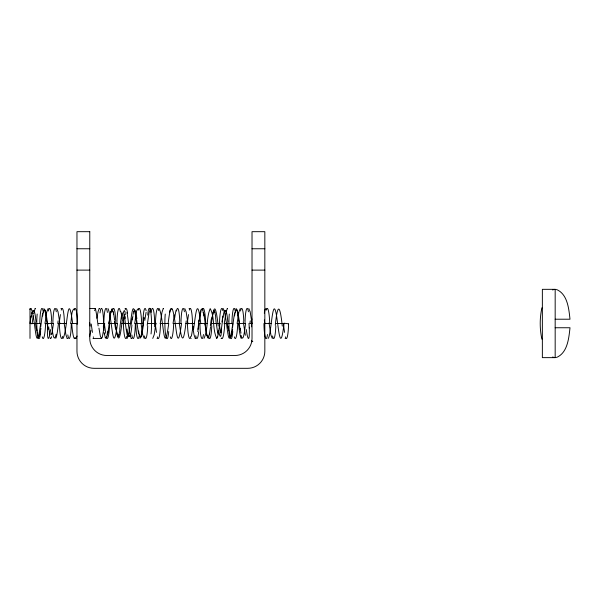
<?xml version="1.0" encoding="UTF-8"?>
<svg xmlns="http://www.w3.org/2000/svg" width="600" height="600" viewBox="0 0 600 600"><rect width="100%" height="100%" fill="white"/><g stroke="black" fill="none" stroke-linecap="round" stroke-linejoin="round"><path stroke-width="0.9" d="M108.885 323.235L110.767 311.798M131.31 324.308L132.188 318.015M155.977 323.197L154.222 334.605L152.767 338.423M160.208 323.775L161.955 312.36L163.208 308.64M198.885 321.945L198.233 326.678M220.02 323.197L217.522 337.455M224.25 323.775L226.005 312.36L227.257 308.64M58.133 320.85L57.773 323.483L66.27 323.483M120.06 325.8L121.47 315.998M122.183 320.85C119.835 341.663 117.825 345.337 115.177 321.728M147.195 325.237L149.07 312.735L150.578 308.543M186.225 320.85C183.84 341.745 181.89 345.33 179.22 321.728M198.855 322.14L199.095 320.423M210.36 325.778L211.252 319.343M211.245 325.237C213.817 302.52 215.722 304.163 218.25 326.115M221.985 321.855L222.855 316.013M250.267 320.85L249.907 323.483L252.562 323.483M275.288 325.237C277.545 303.248 279.93 303.892 282.293 326.115M198.983 321.24C200.197 317.835 199.125 310.365 202.237 308.775M143.873 318.465L141.465 334.358L139.965 338.423M96.922 318.315L98.1 311.49L99.165 308.64M193.575 329.108C195.57 316.005 197.265 293.647 200.767 323.483M33.24 315.892L32.152 323.483L34.282 323.483M90.93 330.27L89.677 336.697M31.072 316.087L30 323.483L32.115 323.775M174.285 314.993L173.055 323.483L181.553 323.483C176.61 360.495 176.438 317.002 171.99 308.543M33.615 313.665L35.115 308.64M51.9 333.847L53.46 323.483L44.963 323.483L46.748 312L48.127 308.543M264.278 313.125C264.795 312.157 264.608 308.175 266.28 308.775M56.13 334.252C53.25 347.145 51.69 322.965 51.127 321.728M541.898 307.793C539.67 318.09 539.67 328.875 541.898 339.173M77.047 336.053L75.922 338.423M112.17 308.543L110.797 312L109.012 323.483L117.51 323.483C112.59 360.368 112.373 317.085 107.94 308.543M240.263 308.543L238.89 312L237.097 323.483L245.603 323.483C245.108 325.395 243.54 345.315 241.08 335.407M204.007 338.423C208.2 329.295 206.212 317.895 210.195 308.595C214.928 317.025 212.317 329.543 216.78 338.43M268.058 338.423C271.087 337.478 272.4 295.627 276.06 313.125C278.355 324.112 280.11 357.562 284.07 323.197L288.3 323.775M552.457 289.897L555.173 289.327L555.173 357.638L542.362 357.638L542.362 289.327L555.173 289.327M93.157 338.407A15.225 2.055 -89.9 0 1 93 338.423L101.498 338.43L102.315 337.245L104.7 323.483L98.325 323.483M556.395 357.525C567.57 352.935 568.845 338.243 570 327.75L555.173 327.75M101.498 338.43L100.312 335.97L98.94 328.125M76.965 248.76L89.775 248.76M252.022 248.76L264.832 248.76M76.965 270.112L89.775 270.112M252.022 270.112L264.832 270.112M89.992 308.543L95.093 308.543A15.225 2.055 -89.9 0 0 94.935 308.558M555.173 319.215L569.985 319.215C568.86 308.722 567.562 294.03 556.395 289.44M35.34 323.483L40.657 323.483C35.625 360.623 35.685 317.235 31.05 308.543A15.225 2.055 -89.9 0 0 30.885 308.558M121.815 323.483L130.32 323.483M143.13 323.483L134.625 323.483C135.922 319.192 134.85 311.16 138.188 308.775M147.435 323.483L155.94 323.483M160.245 323.483L168.743 323.483C163.68 360.525 163.77 317.168 159.135 308.543A15.225 2.055 -89.9 0 0 158.977 308.558M185.865 323.483L194.362 323.483M198.675 323.483L207.173 323.483M211.485 323.483L219.983 323.483M224.288 323.483L232.792 323.483C227.73 360.6 227.79 316.995 223.185 308.543A15.225 2.055 -89.9 0 0 223.02 308.558M264.315 323.483L271.215 323.483M275.528 323.483L284.025 323.483M248.805 308.543L250.17 311.767L252.045 323.775M184.755 308.543L186.12 311.767L187.995 323.775M56.662 308.543L58.035 311.767L59.91 323.775M555.173 357.638L552.457 357.067M236.032 308.543L237.413 312L239.197 323.483M272.288 338.423L270.907 334.965L269.04 322.897M208.237 338.423L206.865 334.965L205.08 323.483M144.195 338.423L142.815 334.965L141.03 323.483M43.898 308.543L45.398 312.608L47.843 328.433M195.233 338.325L193.98 334.605L192.233 323.197M131.183 338.325L129.938 334.605L128.183 323.197M67.14 338.325L65.887 334.605L64.14 323.197M74.145 308.775C70.875 310.913 71.873 319.312 70.582 323.483L76.957 323.483L77.108 324.368M206.737 335.048L204.877 323.737M245.362 335.295L243.263 321.728M217.68 332.745L215.955 321.202M122.955 316.695L123.953 323.775M36.277 328.897L35.4 322.642M239.917 328.56L239.175 323.228M227.993 328.26L227.22 322.673M115.328 327.645L114.427 321.15M264.33 319.95L264.817 323.483M90.157 326.115L89.715 322.897M136.725 323.483C131.692 286.23 131.692 330.097 127.118 338.43A15.225 2.055 89.9 0 1 126.953 338.407M72.675 323.483C67.65 286.29 67.635 330.12 63.068 338.43A15.225 2.055 89.9 0 1 62.91 338.407M30 308.543L30 338.43M252.81 341.737A18.795 4.38 72.8 0 1 251.542 340.545M249.368 327.24A18.795 0.915 -87 0 1 249.322 327.975M31.11 317.265A13.2 1.028 -83.6 0 1 31.575 314.535M31.62 313.718A12.96 1.395 -85.3 0 1 31.928 312.397M31.98 313.343A13.117 1.583 -86.5 0 1 32.79 310.882A13.163 1.778 89.8 0 1 33.705 311.31M33.532 310.612A13.207 1.56 86.2 0 1 35.992 321.892M37.027 331.163A13.357 0.728 82.9 0 1 36.405 327.067M37.898 335.468A13.433 1.432 85.2 0 1 37.2 332.46M37.957 335.475A13.523 1.8 88.6 0 0 38.947 336.615A13.605 1.748 -87.6 0 0 39.765 334.418M40.912 328.252A13.703 1.282 -84.4 0 1 39.6 335.347M40.703 326.947A13.852 0.503 -82.5 0 1 42.66 313.155M42.608 316.072A14.04 1.237 -84.1 0 1 43.297 312.36M43.395 311.978A14.152 1.785 -87.2 0 1 44.28 309.697A14.265 1.912 89.1 0 1 45.255 310.627M45.165 310.327A14.408 1.597 85.5 0 1 46.267 315.03M45.938 313.103A14.527 0.885 83.1 0 1 47.415 322.86M48.068 329.595A14.527 0.645 82.6 0 1 47.843 328.065M49.95 334.875A14.872 0.99 83.2 0 1 48.645 326.767M50.79 338.153A15.165 2.047 89.4 0 1 50.168 337.965M51.615 336.683A15.158 1.995 -88.2 0 1 50.767 338.257M50.58 329.58A15.225 1.695 -85.6 0 1 48.03 338.108A15.225 1.695 -85.6 0 1 47.805 323.415M51.892 333.12A15.225 1.44 -84.4 0 1 51.578 334.74M35.115 308.73A15.225 2.047 -89.2 0 1 35.355 308.55M40.635 331.515A15.225 2.055 89.7 0 1 37.733 335.925A15.225 2.055 89.7 0 1 37.17 314.062M45.593 323.558A15.225 2.002 -88.2 0 1 42.255 336.847M39.803 323.385A15.225 2.055 -89.6 0 1 41.152 309.623A15.225 2.055 -89.6 0 1 43.335 312.45M29.97 309.517A15.225 2.04 -89 0 1 30.885 308.587M48.405 310.987A15.225 2.055 89.6 0 1 51.637 321.067M58.432 323.572A15.225 1.395 -84.3 0 1 55.793 338.332M59.22 322.942A15.225 0.48 -82.4 0 1 60.427 314.58M60.975 308.543A15.225 2.055 89.9 0 1 61.133 308.558M61.26 310.103A15.225 2.047 89.2 0 1 64.418 323.115M67.38 338.415A15.225 2.047 89.2 0 1 67.14 338.235M71.273 323.558A15.225 2.055 -89.7 0 1 69.975 337.207A15.225 2.055 -89.7 0 1 67.808 334.89M62.707 336.322A15.225 2.04 88.9 0 1 59.385 323.933M52.89 323.423A15.225 2.055 -89.7 0 1 54.15 309.877A15.225 2.055 -89.7 0 1 56.295 311.767M74.28 310.125A15.225 2.002 88.2 0 1 77.617 323.407M75.863 338.032A15.225 2.055 89.7 0 1 74.88 337.965M75.03 337.853A15.225 1.778 86.1 0 1 71.738 323.603M92.453 332.385A15.225 0.48 82.4 0 1 91.245 324.022M93.45 337.462A15.225 2.047 -89.2 0 1 93.285 336.87M103.852 323.385A15.225 2.055 -89.6 0 1 105.203 309.623A15.225 2.055 -89.6 0 1 107.385 312.45M95.205 309.322A15.225 0.562 82.5 0 1 98.13 325.935M94.582 310.005A15.225 2.04 -88.9 0 1 94.725 310.642M99.165 308.745A15.225 2.047 -89.1 0 1 99.39 308.565M100.012 312.923A15.225 2.055 89.8 0 1 102.54 310.59A15.225 2.055 89.8 0 1 103.477 328.29M105.773 333.322A15.225 0.652 82.6 0 1 104.475 324.532M103.942 330.697A15.232 0.75 82.8 0 1 103.328 326.498M116.933 323.423A15.225 2.055 -89.7 0 1 118.192 309.877A15.225 2.055 -89.7 0 1 120.345 311.767M109.65 323.558A15.225 2.018 -88.4 0 1 106.32 336.697M112.448 310.987A15.225 2.055 89.6 0 1 115.688 321.067M126.75 336.322A15.225 2.04 88.9 0 1 123.427 323.933M120.938 311.805A15.225 0.968 83.1 0 1 122.325 320.415M123.27 322.942A15.225 0.48 -82.4 0 1 124.477 314.58M125.017 308.543A15.225 2.055 89.9 0 1 125.183 308.558M125.257 309.63A15.225 2.047 89.2 0 1 127.56 313.17M126.922 312.382A15.225 0.9 83 0 1 128.512 322.957M131.422 338.415A15.225 2.047 89.2 0 1 131.183 338.235M135.315 323.558A15.225 2.055 -89.7 0 1 134.025 337.207A15.225 2.055 -89.7 0 1 131.858 334.89M142.965 323.468A15.225 2.055 -89.9 0 1 144.06 310.32A15.225 2.055 -89.9 0 1 146.137 310.778M139.41 334.515A15.225 2.055 89.6 0 1 137.22 337.343A15.225 2.055 89.6 0 1 135.87 323.58M138.322 310.125A15.225 2.002 88.2 0 1 141.66 323.407M147.705 325.897A15.225 2.055 -89.6 0 1 144.472 335.978M147.72 315.112A15.225 2.055 89.7 0 1 150.697 311.572A15.225 2.055 89.7 0 1 151.042 333.975M144.825 320.452A15.082 1.005 -83.2 0 1 146.108 312.337M151.132 312.397A15.225 2.055 89.7 0 1 153.532 310.388A15.225 2.055 89.7 0 1 154.605 326.737M156.495 332.385A15.225 0.48 82.4 0 1 155.295 324.022M157.208 338.407A15.225 2.055 -89.9 0 1 157.042 338.423M160.485 323.85A15.225 2.047 -89.2 0 1 157.328 336.87M168.157 323.407A15.225 1.125 -83.5 0 1 170.43 309.585M155.453 323.032A15.225 2.04 -88.9 0 1 158.775 310.642M163.208 308.73A15.225 2.047 -89.2 0 1 163.447 308.55M168.727 331.515A15.225 2.055 89.7 0 1 165.825 335.925A15.225 2.055 89.7 0 1 165.262 314.062M173.685 323.558A15.225 2.002 -88.2 0 1 170.347 336.847M174.637 318.24A15.225 1.26 -83.8 0 1 176.108 310.215M176.498 310.987A15.225 2.055 89.6 0 1 179.73 321.067M180.975 323.423A15.225 2.055 -89.7 0 1 182.235 309.877A15.225 2.055 -89.7 0 1 184.387 311.767M169.725 312.218A15.225 2.055 -89.6 0 1 171.877 309.668M187.312 322.942A15.225 0.48 -82.4 0 1 188.52 314.58M189.067 308.543A15.225 2.055 89.9 0 1 189.225 308.558M189.352 310.103A15.225 2.047 89.2 0 1 192.51 323.115M195.472 338.415A15.225 2.047 89.2 0 1 195.233 338.235M198.63 331.92A15.225 2.055 -89.7 0 1 195.735 335.775M198.938 323.52A15.225 0.667 -82.6 0 1 197.79 331.612M198.255 327.21A15.09 0.615 -82.6 0 1 197.955 329.317M192.96 326.355A15.225 0.9 -83 0 1 191.355 336.12M191.16 338.423A15.225 2.055 89.9 0 1 191.002 338.407M190.792 336.322A15.225 2.04 88.9 0 1 187.47 323.933M203.452 334.515A15.225 2.055 89.6 0 1 201.27 337.343A15.225 2.055 89.6 0 1 199.92 323.58M202.373 310.125A15.225 2.002 88.2 0 1 205.71 323.407M211.755 325.897A15.225 2.055 -89.6 0 1 208.515 335.978M217.522 337.327A15.225 1.927 -87.3 0 1 217.395 337.642M217.38 337.013A15.225 1.98 -87.9 0 1 216.78 338.265M220.545 332.385A15.225 0.48 82.4 0 1 219.337 324.022M221.093 338.423A15.225 2.055 -89.9 0 0 221.25 338.407A15.225 2.047 -89.2 0 0 221.67 338.108M224.73 323.925A15.225 1.927 -87.3 0 1 221.715 338.145M231.938 323.385A15.225 2.055 -89.6 0 1 233.288 309.623A15.225 2.055 -89.6 0 1 235.478 312.45M219.495 323.032A15.225 2.04 -88.9 0 1 222.817 310.642M227.257 308.73A15.225 2.047 -89.2 0 1 227.49 308.55M232.77 331.515A15.225 2.055 89.7 0 1 229.868 335.925A15.225 2.055 89.7 0 1 229.305 314.062M237.728 323.558A15.225 2.002 -88.2 0 1 234.39 336.847M241.298 338.475A15.225 1.537 84.8 0 1 238.545 323.565M240.54 310.987A15.225 2.055 89.6 0 1 243.772 321.067M248.978 323.407A15.225 1.65 85.4 0 1 248.843 338.115A15.225 1.65 85.4 0 1 246.292 329.52M251.362 322.942A15.225 0.48 -82.4 0 1 251.933 318.847M251.625 326.827A15.225 2.04 88.9 0 1 251.52 323.933M245.025 323.423A15.225 2.055 -89.7 0 1 246.285 309.877A15.225 2.055 -89.7 0 1 248.438 311.767M266.407 310.087A15.225 2.002 88.2 0 1 269.707 322.515M275.798 325.897A15.225 2.055 -89.6 0 1 272.565 335.978M267.495 334.515A15.225 2.055 89.6 0 1 265.312 337.343A15.225 2.055 89.6 0 1 263.962 323.58M284.587 332.385A15.225 0.48 82.4 0 1 283.38 324.022M285.293 338.407A15.225 2.055 -89.9 0 1 285.135 338.423M288.577 323.85A15.225 2.047 -89.2 0 1 285.42 336.87M199.118 320.663A14.85 0.585 -82.6 0 1 199.455 318.293M199.53 319.147A15.075 0.825 -82.9 0 1 200.017 315.915M200.175 315.683A14.857 1.425 -84.5 0 1 201.015 311.355M201.067 310.14A14.58 1.89 -87.7 0 1 201.428 309.382M201.435 309.705A14.797 1.972 -88.6 0 1 202.035 309.09A14.58 1.935 88.5 0 1 203.04 310.62M202.987 311.535A14.31 1.492 85 0 1 203.355 313.237M203.31 312.127A14.52 1.357 84.4 0 1 204 315.915M203.632 313.02A14.325 0.742 82.8 0 1 205.26 324.105M207.083 336.007A13.815 1.65 86.3 0 1 206.737 334.837M207.645 336.825A14.025 1.77 87.2 0 1 207.09 335.483M208.59 336.615A13.845 1.875 -90 0 1 207.667 336.697M209.565 333.345A13.747 1.688 -86.7 0 1 208.53 336.847M210.555 326.745A13.643 1.028 -83.5 0 1 209.325 334.312M211.403 321.053A13.462 0.593 -82.6 0 1 211.98 317.108M212.362 316.942A13.35 1.328 -84.7 0 1 213.907 310.597M213.877 310.425A13.268 1.748 88.2 0 1 214.83 312.368M214.688 311.798A13.2 1.335 84.8 0 1 215.782 317.452M215.61 318.045A13.043 0.615 82.7 0 1 216 320.752M218.197 334.08A13.192 1.29 84.6 0 1 217.71 331.68M221.392 328.905A13.072 1.59 86.6 0 1 218.737 330.638M222.548 320.108A13.117 0.645 -82.7 0 1 220.74 332.888M222.945 317.873A13.178 1.028 -83.6 0 1 223.642 313.815M223.763 313.252A13.215 1.597 -86.5 0 1 224.58 310.778A13.275 1.792 89.8 0 1 225.502 311.205M225.322 310.493A13.365 1.575 86.2 0 1 227.82 321.915M228.862 331.32A13.575 0.742 82.9 0 1 228.165 326.64M229.042 332.632A13.658 1.455 85.2 0 0 229.755 335.685A13.763 1.838 88.7 0 0 230.82 336.855A13.867 1.785 -87.6 0 0 231.653 334.62M232.657 329.123A13.995 1.305 -84.4 0 1 231.51 335.265M232.53 327.668A14.16 0.517 -82.5 0 1 234.615 312.907M234.562 315.885A14.355 1.268 -84.1 0 1 235.26 312.09M235.365 311.7A14.49 1.83 -87.2 0 1 236.265 309.368A14.61 1.958 89.1 0 1 237.27 310.312M237.202 310.41A14.828 1.643 85.5 0 1 238.005 313.793M237.952 314.58A14.61 1.193 83.8 0 1 238.208 316.095M237.968 312.847A14.888 0.907 83.1 0 1 239.483 322.845M240.15 329.745A14.888 0.66 82.6 0 1 239.925 328.178M240.96 333.157A15.217 1.013 83.2 0 1 240.263 328.725M104.4 334.335A14.925 1.343 84.2 0 1 104.047 332.49M105.007 336.308A15.098 1.605 85.2 0 1 104.43 333.825M105.39 337.763A14.753 1.912 87.7 0 1 105.03 336.99M106.005 338.055A14.977 1.995 88.6 0 1 105.398 337.433M106.373 337.455A14.617 1.942 -88.5 0 1 106.005 337.987M107.002 336.195A14.82 1.905 -87.6 0 1 106.365 337.815M107.34 333.862A14.482 1.515 -85 0 1 106.972 335.587M108 331.155A14.7 1.373 -84.4 0 1 107.302 334.98M109.267 322.86A14.497 0.75 -82.8 0 1 107.625 334.08M110.812 313.103A14.115 1.688 -86.3 0 1 111.675 310.192M111.705 310.125A13.995 1.89 90 0 1 112.642 310.207M112.605 310.65A13.763 1.688 86.7 0 1 112.965 311.812M112.935 311.25A13.95 1.545 85.5 0 1 113.565 314.048M113.385 312.532A13.77 1.035 83.5 0 1 114.623 320.175M116.055 329.895A13.575 0.6 82.6 0 1 115.477 325.92M118.005 336.457A13.447 1.335 84.7 0 1 116.445 330.067M118.927 334.673A13.342 1.755 -88.2 0 1 117.975 336.63M119.887 329.565A13.275 1.343 -84.8 0 1 118.785 335.25M120.105 326.25A13.102 0.615 -82.7 0 1 119.715 328.965M121.477 316.59A13.013 1.035 -83.7 0 1 121.778 314.843M121.815 315.278A13.223 1.29 -84.6 0 1 122.31 312.877M122.775 316.028A13.095 1.59 -86.6 0 1 125.302 314.73M124.905 316.058A12.953 0.915 83.4 0 1 125.265 318.345M127.65 336.457A13.095 0.637 82.7 0 1 126 327.923A13.095 0.637 82.7 0 1 124.41 314.138M127.748 333.105A13.133 1.02 83.6 0 1 127.058 329.055M128.685 336.127A13.155 1.59 86.5 0 1 127.868 333.66M129.6 335.7A13.207 1.785 -89.8 0 1 128.7 336.157M131.903 325.065A13.283 1.567 -86.2 0 1 129.428 336.405M132.315 319.86A13.455 0.735 -82.9 0 1 132.938 315.728M133.118 314.423A13.545 1.44 -85.2 0 1 133.822 311.392M133.882 311.385A13.635 1.815 -88.6 0 1 134.88 310.237M134.843 310.222A13.732 1.763 87.6 0 1 135.705 312.457M135.532 311.513A13.837 1.29 84.4 0 1 136.86 318.683M138.63 333.93A14.003 0.51 82.5 0 1 136.65 319.995M139.275 334.74A14.197 1.252 84.1 0 1 138.578 330.99M139.373 335.123A14.317 1.808 87.2 0 0 140.265 337.433A14.438 1.935 -89.1 0 0 141.255 336.495M141.983 333.053A14.648 1.62 -85.5 0 1 141.188 336.405M142.185 330.788A14.43 1.177 -83.8 0 1 141.93 332.28M143.438 324.112A14.707 0.9 -83.1 0 1 141.945 333.99M143.873 318.847A14.707 0.652 -82.6 0 1 144.105 317.295M89.775 231.683L76.965 231.683L76.965 351.24A17.078 17.078 0 0 0 94.043 368.317L247.755 368.317A17.078 17.078 0 0 0 264.832 351.24L264.832 231.683L252.022 231.683L252.022 338.43A17.078 17.078 0 0 1 234.945 355.507L106.852 355.507A17.078 17.078 0 0 1 89.775 338.43L89.775 231.683"/></g></svg>
